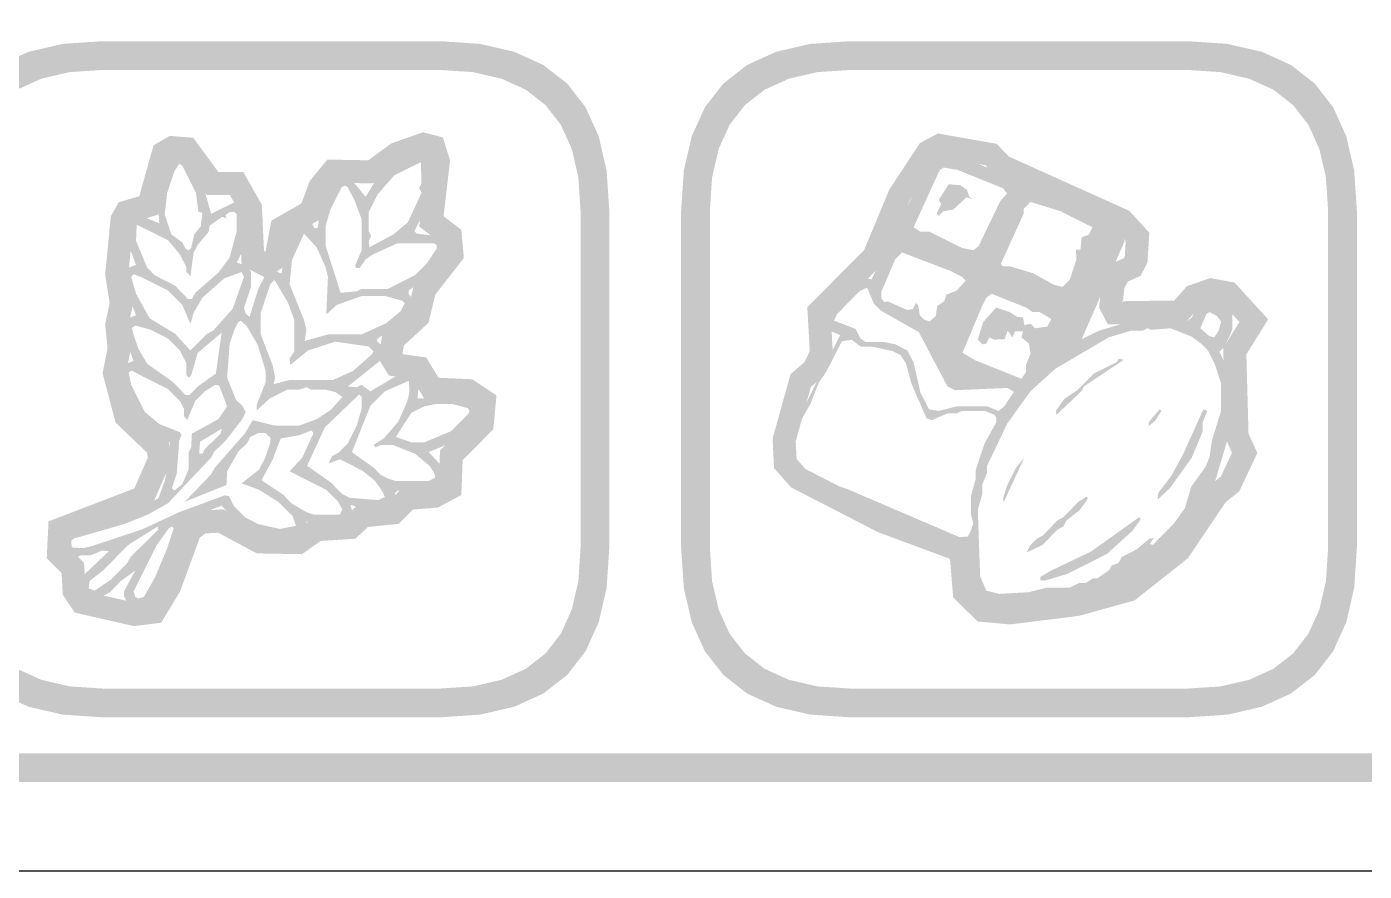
# Model space of a CAD drawing. Header units: millimetres. Extents: x 6 to 297, y 55 to 451.
# Drawn here: x 24.2 to 42.8, y 270.16 to 281.9 of the extents above; entities that cross this region are included whole.
import ezdxf

# ---------------------------------------------------------------- set-up
doc = ezdxf.new("R2010")
doc.units = ezdxf.units.MM
doc.layers.add('CUT', color=1, linetype='Continuous')
doc.layers.add('RASTER', color=7, linetype='Continuous')

msp = doc.modelspace()

# ---------------------------------------------------------------- hatches: boundary and pattern name
at = {"layer": 'RASTER'}
h = msp.add_hatch(color=7, dxfattribs=at)
h.paths.add_polyline_path([(7.2, 286.8), (7.234, 287.316), (7.337, 287.763), (7.509, 288.141), (7.75, 288.45), (8.059, 288.691), (8.438, 288.863), (8.884, 288.966), (9.4, 289), (66.6, 289), (67.116, 288.966), (67.563, 288.863), (67.941, 288.691), (68.25, 288.45), (68.491, 288.141), (68.663, 287.763), (68.766, 287.316), (68.8, 286.8), (68.8, 273.6), (68.766, 273.084), (68.663, 272.638), (68.491, 272.259), (68.25, 271.95), (67.941, 271.709), (67.563, 271.537), (67.116, 271.434), (66.6, 271.4), (9.4, 271.4), (8.884, 271.434), (8.438, 271.537), (8.059, 271.709), (7.75, 271.95), (7.509, 272.259), (7.337, 272.638), (7.234, 273.084), (7.2, 273.6)])
h.paths.add_polyline_path([(7.6, 286.8), (7.6, 273.6), (7.628, 273.178), (7.712, 272.813), (7.853, 272.503), (8.05, 272.25), (8.303, 272.053), (8.612, 271.912), (8.978, 271.828), (9.4, 271.8), (66.6, 271.8), (67.022, 271.828), (67.387, 271.912), (67.697, 272.053), (67.95, 272.25), (68.147, 272.503), (68.288, 272.813), (68.372, 273.178), (68.4, 273.6), (68.4, 286.8), (68.372, 287.222), (68.288, 287.588), (68.147, 287.897), (67.95, 288.15), (67.697, 288.347), (67.387, 288.488), (67.022, 288.572), (66.6, 288.6), (9.4, 288.6), (8.978, 288.572), (8.612, 288.488), (8.303, 288.347), (8.05, 288.15), (7.853, 287.897), (7.712, 287.588), (7.628, 287.222), (7.6, 286.8)], flags=0)
h = msp.add_hatch(color=7, dxfattribs=at)
h.paths.add_polyline_path([(22.9, 279.35), (22.937, 279.901), (23.047, 280.378), (23.23, 280.782), (23.488, 281.112), (23.818, 281.37), (24.222, 281.553), (24.699, 281.663), (25.25, 281.7), (29.95, 281.7), (30.501, 281.663), (30.978, 281.553), (31.382, 281.37), (31.713, 281.113), (31.97, 280.782), (32.153, 280.378), (32.263, 279.901), (32.3, 279.35), (32.3, 274.65), (32.263, 274.099), (32.153, 273.622), (31.97, 273.218), (31.713, 272.887), (31.382, 272.63), (30.978, 272.447), (30.501, 272.337), (29.95, 272.3), (25.25, 272.3), (24.699, 272.337), (24.222, 272.447), (23.818, 272.63), (23.488, 272.888), (23.23, 273.218), (23.047, 273.622), (22.937, 274.099), (22.9, 274.65)])
h.paths.add_polyline_path([(23.3, 279.35), (23.3, 274.65), (23.33, 274.193), (23.422, 273.797), (23.574, 273.462), (23.788, 273.188), (24.062, 272.974), (24.397, 272.822), (24.793, 272.73), (25.25, 272.7), (29.95, 272.7), (30.407, 272.73), (30.803, 272.822), (31.138, 272.974), (31.413, 273.188), (31.626, 273.462), (31.778, 273.797), (31.87, 274.193), (31.9, 274.65), (31.9, 279.35), (31.87, 279.807), (31.778, 280.203), (31.626, 280.538), (31.413, 280.812), (31.138, 281.026), (30.803, 281.178), (30.407, 281.27), (29.95, 281.3), (25.25, 281.3), (24.793, 281.27), (24.397, 281.178), (24.062, 281.026), (23.788, 280.813), (23.574, 280.538), (23.422, 280.203), (23.33, 279.807), (23.3, 279.35)], flags=0)
h = msp.add_hatch(color=7, dxfattribs=at)
h.paths.add_polyline_path([(33.3, 279.35), (33.337, 279.901), (33.447, 280.378), (33.63, 280.782), (33.888, 281.112), (34.218, 281.37), (34.622, 281.553), (35.099, 281.663), (35.65, 281.7), (40.35, 281.7), (40.901, 281.663), (41.378, 281.553), (41.782, 281.37), (42.113, 281.113), (42.37, 280.782), (42.553, 280.378), (42.663, 279.901), (42.7, 279.35), (42.7, 274.65), (42.663, 274.099), (42.553, 273.622), (42.37, 273.218), (42.113, 272.887), (41.782, 272.63), (41.378, 272.447), (40.901, 272.337), (40.35, 272.3), (35.65, 272.3), (35.099, 272.337), (34.622, 272.447), (34.218, 272.63), (33.888, 272.888), (33.63, 273.218), (33.447, 273.622), (33.337, 274.099), (33.3, 274.65)])
h.paths.add_polyline_path([(33.7, 279.35), (33.7, 274.65), (33.73, 274.193), (33.822, 273.797), (33.974, 273.462), (34.188, 273.188), (34.462, 272.974), (34.797, 272.822), (35.193, 272.73), (35.65, 272.7), (40.35, 272.7), (40.807, 272.73), (41.203, 272.822), (41.538, 272.974), (41.813, 273.188), (42.026, 273.462), (42.178, 273.797), (42.27, 274.193), (42.3, 274.65), (42.3, 279.35), (42.27, 279.807), (42.178, 280.203), (42.026, 280.538), (41.813, 280.812), (41.538, 281.026), (41.203, 281.178), (40.807, 281.27), (40.35, 281.3), (35.65, 281.3), (35.193, 281.27), (34.797, 281.178), (34.462, 281.026), (34.188, 280.813), (33.974, 280.538), (33.822, 280.203), (33.73, 279.807), (33.7, 279.35)], flags=0)
h = msp.add_hatch(color=7, dxfattribs=at)
h.paths.add_polyline_path([(29.708, 280.434), (29.985, 280.363), (30.085, 280.042), (29.995, 279.267), (30.242, 279.076), (30.277, 278.686), (29.879, 278.176), (29.786, 277.786), (29.443, 277.469), (29.423, 277.355), (29.427, 277.348), (29.752, 277.304), (29.924, 277.021), (30.394, 277), (30.731, 276.775), (30.687, 276.306), (30.26, 275.873), (30.242, 275.392), (29.915, 275.216), (29.57, 275.188), (29.371, 274.989), (28.943, 274.946), (28.767, 274.783), (28.285, 274.752), (28.025, 274.568), (27.397, 274.579), (26.859, 274.867), (26.681, 274.856), (26.604, 274.799), (26.328, 274.048), (26.066, 273.615), (25.687, 273.568), (24.863, 273.756), (24.697, 274.005), (24.681, 274.305), (24.474, 274.512), (24.499, 275.024), (25.693, 275.482), (25.881, 275.912), (25.87, 275.979), (25.432, 276.397), (25.251, 277.084), (25.32, 277.431), (25.287, 277.766), (25.349, 278.058), (25.287, 278.453), (25.366, 279.268), (25.475, 279.461), (25.762, 279.545), (25.96, 280.253), (26.186, 280.384), (26.512, 280.357), (26.861, 279.883), (27.208, 279.883), (27.466, 279.428), (27.497, 278.782), (27.51, 278.775), (27.518, 278.78), (27.599, 279.205), (28.016, 279.443), (28.132, 279.754), (28.378, 280.055), (28.946, 280.044), (29.269, 280.28)])
h.paths.add_polyline_path([(29.722, 280.1), (29.42, 279.994), (29.048, 279.722), (28.528, 279.732), (28.414, 279.592), (28.276, 279.222), (27.885, 279), (27.806, 278.583), (27.527, 278.408), (27.186, 278.581), (27.15, 279.337), (27.021, 279.563), (26.7, 279.563), (26.341, 280.05), (26.26, 280.057), (26.233, 280.041), (26.023, 279.287), (25.689, 279.19), (25.678, 279.17), (25.61, 278.463), (25.675, 278.049), (25.61, 277.748), (25.644, 277.415), (25.579, 277.094), (25.719, 276.566), (26.169, 276.136), (26.212, 275.869), (25.932, 275.231), (24.809, 274.8), (24.801, 274.638), (24.994, 274.445), (25.012, 274.11), (25.059, 274.039), (25.704, 273.893), (25.873, 273.913), (26.038, 274.187), (26.336, 274.999), (26.567, 275.169), (26.929, 275.192), (27.48, 274.898), (27.926, 274.89), (28.174, 275.066), (28.633, 275.095), (28.804, 275.253), (29.225, 275.296), (29.427, 275.498), (29.822, 275.53), (29.929, 275.587), (29.945, 276.009), (30.379, 276.45), (30.395, 276.615), (30.291, 276.684), (29.74, 276.709), (29.558, 277.007), (29.235, 277.051), (29.086, 277.29), (29.146, 277.631), (29.497, 277.955), (29.584, 278.319), (29.947, 278.783), (29.936, 278.908), (29.656, 279.124), (29.759, 280.012), (29.732, 280.098), (29.722, 280.1)], flags=0)
h = msp.add_hatch(color=7, dxfattribs=at)
h.paths.add_polyline_path([(36.87, 280.417), (37.688, 280.274), (37.86, 280.096), (39.534, 279.342), (39.813, 279.038), (39.787, 278.623), (39.692, 278.439), (39.515, 278.358), (39.466, 278.267), (39.443, 278.059), (39.43, 278.085), (40.16, 278.095), (40.335, 278.293), (40.66, 278.407), (40.998, 278.345), (41.467, 277.833), (41.163, 277.346), (41.193, 276.246), (41.315, 275.975), (41.064, 275.44), (40.875, 275.291), (40.348, 274.51), (39.608, 273.925), (38.841, 273.712), (37.877, 273.591), (37.422, 273.633), (37.084, 273.97), (37.041, 274.489), (37.029, 274.507), (36.044, 274.872), (34.828, 275.497), (34.592, 275.766), (34.572, 276.176), (34.822, 277.071), (35.02, 277.242), (35.089, 277.395), (35.055, 278.001), (35.846, 278.799), (36.197, 279.639), (36.62, 280.282)])
h.paths.add_polyline_path([(36.924, 280.083), (36.843, 280.039), (36.481, 279.488), (36.117, 278.618), (35.382, 277.877), (35.412, 277.335), (35.283, 277.046), (35.104, 276.892), (34.894, 276.14), (34.906, 275.893), (35.028, 275.753), (36.174, 275.165), (37.238, 274.771), (37.353, 274.597), (37.394, 274.114), (37.567, 273.941), (37.871, 273.912), (38.778, 274.027), (39.46, 274.216), (40.111, 274.73), (40.638, 275.512), (40.806, 275.644), (40.963, 275.978), (40.875, 276.173), (40.841, 277.434), (41.067, 277.796), (40.834, 278.05), (40.686, 278.077), (40.52, 278.019), (40.306, 277.777), (39.236, 277.762), (39.114, 277.998), (39.155, 278.364), (39.284, 278.605), (39.459, 278.684), (39.472, 278.71), (39.485, 278.922), (39.342, 279.077), (37.672, 279.829), (37.53, 279.977), (36.924, 280.083)], flags=0)
h = msp.add_hatch(color=7, dxfattribs=at)
h.paths.add_polyline_path([(26.26, 280.15), (26.393, 280.104), (26.527, 279.937), (26.65, 279.693), (26.761, 279.302), (27.084, 279.459), (27.161, 279.436), (27.218, 279.359), (27.218, 279.192), (27.251, 279.092), (27.185, 278.758), (27.118, 278.625), (27.261, 278.568), (27.318, 278.491), (27.318, 278.291), (27.218, 277.99), (27.241, 277.914), (27.295, 277.867), (27.418, 278.257), (27.508, 278.434), (27.619, 278.525), (27.742, 278.468), (27.785, 278.758), (27.852, 278.959), (27.976, 279.169), (28.086, 279.192), (28.176, 279.149), (28.196, 279.102), (28.243, 279.102), (28.286, 279.393), (28.51, 279.803), (28.62, 279.86), (28.663, 279.837), (28.911, 279.536), (29.011, 279.703), (29.278, 279.97), (29.488, 280.094), (29.722, 280.16), (29.765, 280.137), (29.822, 280.06), (29.822, 279.693), (29.722, 279.326), (29.588, 279.059), (29.622, 279.025), (29.889, 278.992), (29.999, 278.935), (30.022, 278.792), (29.932, 278.615), (29.845, 278.535), (29.799, 278.448), (29.511, 278.234), (29.511, 278.181), (29.588, 278.091), (29.531, 277.914), (29.365, 277.747), (29.077, 277.566), (29.064, 277.533), (29.154, 277.456), (29.154, 277.356), (29.097, 277.246), (28.663, 276.899), (28.787, 276.889), (28.854, 276.922), (28.977, 276.832), (29.355, 277.056), (29.555, 277.089), (29.655, 276.989), (29.632, 276.732), (30.289, 276.755), (30.466, 276.665), (30.49, 276.521), (30.433, 276.411), (30.166, 276.144), (29.789, 275.987), (29.965, 275.797), (30.022, 275.687), (29.999, 275.543), (29.922, 275.487), (29.789, 275.453), (29.355, 275.453), (29.321, 275.42), (29.298, 275.276), (29.221, 275.219), (28.787, 275.219), (28.72, 275.253), (28.697, 275.243), (28.72, 275.186), (28.697, 275.043), (28.553, 274.986), (28.086, 275.019), (28.043, 274.862), (27.952, 274.819), (27.518, 274.819), (27.385, 274.852), (27.141, 274.976), (26.907, 275.243), (26.393, 275.043), (26.216, 274.485), (25.993, 273.974), (25.926, 273.874), (25.816, 273.817), (25.716, 273.817), (25.605, 273.874), (25.549, 273.984), (25.549, 274.051), (25.706, 274.341), (25.505, 274.195), (25.358, 274.041), (25.181, 273.951), (25.081, 273.951), (24.991, 273.994), (24.948, 274.084), (24.971, 274.261), (25.338, 274.609), (25.248, 274.619), (25.081, 274.552), (24.948, 274.552), (24.881, 274.518), (24.737, 274.609), (24.714, 274.819), (24.737, 274.862), (24.848, 274.919), (25.549, 275.119), (26.026, 275.343), (26.116, 275.587), (26.183, 275.921), (26.183, 276.121), (25.939, 276.244), (25.739, 276.445), (25.582, 276.722), (25.515, 276.955), (25.539, 277.199), (25.682, 277.256), (25.549, 277.623), (25.549, 277.79), (25.572, 277.834), (25.716, 277.89), (25.549, 278.324), (25.549, 278.491), (25.572, 278.535), (25.716, 278.591), (25.615, 278.858), (25.592, 279.102), (25.615, 279.192), (25.682, 279.259), (25.816, 279.259), (26.039, 279.169), (26.016, 279.593), (26.083, 279.86), (26.206, 280.104)])
h.paths.add_polyline_path([(29.678, 280.017), (29.311, 279.837), (29.077, 279.57), (28.954, 279.326), (28.954, 279.059), (28.987, 278.992), (28.954, 278.925), (28.964, 278.835), (29.298, 279.015), (29.498, 279.182), (29.688, 279.593), (29.655, 279.66), (29.688, 279.726)], flags=0)
h.paths.add_polyline_path([(26.317, 279.994), (26.25, 279.893), (26.15, 279.593), (26.116, 279.292), (26.206, 279.015), (26.36, 278.902), (26.407, 278.815), (26.45, 278.792), (26.483, 278.825), (26.527, 279.015), (26.617, 279.125), (26.64, 279.316), (26.584, 279.326), (26.55, 279.593), (26.36, 279.97)], flags=0)
h.paths.add_polyline_path([(28.62, 279.693), (28.577, 279.67), (28.42, 279.359), (28.353, 279.125), (28.353, 278.858), (28.563, 278.201), (28.787, 278.224), (28.854, 278.257), (29.221, 278.257), (29.598, 278.448), (29.765, 278.615), (29.899, 278.815), (29.899, 278.868), (29.855, 278.892), (29.355, 278.892), (29.011, 278.735), (28.911, 278.668), (28.83, 278.548), (28.777, 278.548), (28.764, 278.581), (28.854, 278.792), (28.854, 279.226), (28.764, 279.469), (28.663, 279.67)], flags=0)
h.paths.add_polyline_path([(27.018, 279.326), (26.961, 279.282), (26.974, 279.236), (26.917, 279.259), (26.741, 279.136), (26.727, 279.049), (26.574, 278.868), (26.517, 278.758), (26.473, 278.434), (26.417, 278.491), (26.417, 278.558), (26.327, 278.735), (26.16, 278.935), (25.726, 279.149), (25.716, 278.925), (25.873, 278.548), (25.973, 278.448), (26.26, 278.301), (26.44, 278.114), (26.493, 278.114), (26.54, 278.201), (26.861, 278.481), (27.018, 278.691), (27.118, 279.059), (27.118, 279.292), (27.084, 279.326)], flags=0)
h.paths.add_polyline_path([(28.053, 279.025), (27.886, 278.658), (27.852, 278.324), (28.053, 277.823), (28.086, 277.69), (28.063, 277.533), (28.386, 277.623), (28.854, 277.623), (29.198, 277.78), (29.398, 277.947), (29.455, 278.057), (29.421, 278.091), (29.188, 278.157), (28.854, 278.157), (28.51, 278.034), (28.363, 277.9), (28.386, 278.424), (28.353, 278.558), (28.229, 278.835)], flags=0)
h.paths.add_polyline_path([(27.185, 278.491), (26.941, 278.401), (26.64, 278.134), (26.517, 277.924), (26.473, 277.767), (26.36, 278.034), (26.16, 278.234), (25.782, 278.424), (25.682, 278.458), (25.649, 278.424), (25.716, 278.191), (25.906, 277.847), (26.26, 277.633), (26.473, 277.4), (26.707, 277.633), (26.794, 277.68), (27.061, 277.98), (27.218, 278.424)], flags=0)
h.paths.add_polyline_path([(27.642, 278.381), (27.585, 278.324), (27.452, 277.924), (27.452, 277.623), (27.619, 277.189), (27.652, 277.022), (27.629, 276.932), (27.852, 276.989), (28.453, 276.989), (28.73, 277.112), (28.997, 277.346), (29.021, 277.389), (28.954, 277.456), (28.487, 277.523), (28.109, 277.4), (27.862, 277.199), (27.852, 277.289), (27.919, 277.389), (27.919, 277.823), (27.829, 278.067)], flags=0)
h.paths.add_polyline_path([(27.175, 277.813), (27.141, 277.8), (27.084, 277.69), (27.018, 277.49), (26.984, 277.022), (27.108, 276.712), (27.195, 276.632), (27.241, 276.545), (27.195, 276.445), (26.961, 276.144), (26.807, 275.997), (26.761, 275.911), (26.16, 275.276), (25.883, 275.119), (25.549, 274.986), (24.848, 274.785), (24.814, 274.752), (24.824, 274.662), (24.981, 274.652), (25.115, 274.685), (25.816, 274.919), (26.317, 275.153), (26.951, 275.386), (27.008, 275.376), (27.074, 275.243), (27.241, 275.076), (27.418, 274.986), (27.719, 274.919), (27.942, 274.962), (27.896, 275.096), (27.695, 275.296), (27.428, 275.463), (27.185, 275.553), (27.428, 275.744), (27.518, 275.921), (27.585, 276.121), (27.585, 276.188), (27.518, 276.254), (27.418, 276.254), (27.308, 276.198), (27.261, 276.111), (27.141, 275.997), (26.984, 275.72), (26.974, 275.53), (26.393, 275.296), (26.761, 275.677), (26.807, 275.764), (27.228, 276.244), (27.341, 276.431), (27.652, 276.355), (27.986, 276.355), (28.229, 276.445), (28.43, 276.578), (28.587, 276.755), (28.487, 276.822), (28.353, 276.855), (28.153, 276.855), (28.086, 276.889), (27.986, 276.855), (27.819, 276.855), (27.575, 276.732), (27.395, 276.565), (27.395, 276.645), (27.518, 276.955), (27.518, 277.122), (27.408, 277.48), (27.261, 277.733)], flags=0)
h.paths.add_polyline_path([(25.706, 277.747), (25.659, 277.713), (25.682, 277.623), (25.749, 277.423), (25.873, 277.213), (26.226, 276.966), (26.407, 276.779), (26.46, 276.779), (26.574, 276.899), (26.827, 277.079), (26.907, 277.647), (26.574, 277.366), (26.483, 277.056), (26.45, 277.022), (26.417, 277.056), (26.417, 277.223), (26.327, 277.4), (26.16, 277.566), (25.916, 277.69)], flags=0)
h.paths.add_polyline_path([(25.649, 277.122), (25.615, 277.089), (25.649, 276.922), (25.839, 276.545), (26.039, 276.378), (26.327, 276.264), (26.35, 276.221), (26.317, 276.154), (26.283, 275.687), (26.216, 275.487), (26.25, 275.453), (26.36, 275.543), (26.45, 275.754), (26.45, 275.987), (26.483, 276.054), (26.493, 276.244), (26.861, 276.445), (26.984, 276.622), (26.874, 276.912), (26.817, 276.922), (26.674, 276.832), (26.54, 276.698), (26.427, 276.431), (26.383, 276.488), (26.383, 276.588), (26.327, 276.698), (26.16, 276.865)], flags=0)
h.paths.add_polyline_path([(29.511, 276.979), (29.178, 276.832), (28.977, 276.632), (28.72, 275.987), (29.031, 275.764), (29.111, 275.677), (29.221, 275.62), (29.321, 275.587), (29.789, 275.587), (29.879, 275.63), (29.865, 275.697), (29.799, 275.797), (29.598, 275.964), (29.288, 276.087), (29.121, 276.087), (29.054, 276.054), (29.021, 276.087), (29.164, 276.178), (29.365, 276.411), (29.488, 276.688), (29.521, 276.822)], flags=0)
h.paths.add_polyline_path([(28.82, 276.789), (28.343, 276.331), (28.096, 275.797), (28.43, 275.563), (28.577, 275.41), (28.687, 275.353), (29.087, 275.32), (29.178, 275.363), (29.131, 275.463), (29.031, 275.597), (28.864, 275.73), (28.553, 275.887), (28.396, 275.83), (28.443, 275.931), (28.53, 275.977), (28.663, 276.111), (28.787, 276.355), (28.854, 276.588), (28.854, 276.755)], flags=0)
h.paths.add_polyline_path([(29.889, 276.655), (29.722, 276.622), (29.545, 276.532), (29.331, 276.198), (29.555, 276.121), (29.722, 276.121), (30.099, 276.278), (30.333, 276.511), (30.356, 276.555), (30.333, 276.598), (30.122, 276.655)], flags=0)
h.paths.add_polyline_path([(26.907, 276.311), (26.607, 276.131), (26.594, 275.964), (26.64, 275.964), (26.674, 276.031), (26.894, 276.244)], flags=0)
h.paths.add_polyline_path([(28.153, 276.288), (27.986, 276.221), (27.729, 276.178), (27.619, 275.887), (27.462, 275.597), (27.762, 275.396), (27.876, 275.276), (28.086, 275.153), (28.186, 275.119), (28.553, 275.119), (28.587, 275.186), (28.53, 275.296), (28.363, 275.463), (27.852, 275.72), (28.029, 275.911), (28.186, 276.254)], flags=0)
h.paths.add_polyline_path([(26.016, 274.952), (25.605, 274.695), (25.258, 274.341), (25.071, 274.195), (25.058, 274.094), (25.138, 274.061), (25.358, 274.208), (25.592, 274.442), (25.639, 274.528), (26.026, 274.909)], flags=0)
h.paths.add_polyline_path([(26.216, 274.952), (26.173, 274.929), (26.006, 274.695), (25.682, 274.051), (25.706, 273.974), (25.749, 273.951), (25.826, 273.974), (25.983, 274.251), (26.15, 274.652), (26.24, 274.929)], flags=0)
h = msp.add_hatch(color=7, dxfattribs=at)
h.paths.add_polyline_path([(36.894, 280.157), (37.012, 280.167), (37.332, 280.039), (39.055, 279.305), (39.384, 279.123), (39.47, 278.922), (38.873, 277.559), (39.119, 277.677), (39.661, 277.837), (40.076, 277.869), (40.332, 277.805), (40.405, 277.859), (40.482, 278.038), (40.555, 278.092), (40.747, 278.092), (40.916, 278.006), (40.97, 277.901), (40.97, 277.709), (40.938, 277.614), (40.852, 277.444), (40.788, 277.381), (40.938, 277.071), (40.97, 276.911), (40.97, 276.56), (40.938, 276.496), (40.906, 276.177), (40.715, 275.539), (40.565, 275.242), (40.246, 274.795), (39.894, 274.444), (39.607, 274.253), (39.247, 274.071), (38.927, 273.975), (38.608, 273.943), (38.544, 273.911), (38.353, 273.911), (38.034, 273.847), (37.587, 273.847), (37.418, 273.933), (37.3, 274.135), (37.3, 274.645), (37.277, 274.687), (36.374, 275.06), (35.458, 275.485), (35.512, 275.507), (35.608, 275.475), (37.172, 274.805), (37.29, 274.814), (37.332, 274.901), (37.363, 274.996), (37.332, 275.124), (37.332, 275.379), (37.395, 275.603), (37.395, 275.73), (37.523, 276.113), (37.683, 276.401), (37.683, 276.464), (37.66, 276.506), (37.523, 276.56), (37.204, 276.56), (37.14, 276.528), (37.012, 276.528), (36.789, 276.433), (36.715, 276.455), (36.502, 276.943), (36.428, 277.221), (36.352, 277.336), (36.246, 277.39), (35.959, 277.454), (35.799, 277.454), (35.672, 277.55), (35.535, 277.527), (35.33, 277.125), (35.215, 276.953), (35.097, 276.656), (34.97, 276.433), (34.906, 276.273), (34.906, 276.177), (34.842, 276.05), (34.842, 275.954), (34.896, 275.848), (34.992, 275.753), (35.439, 275.517), (35.321, 275.539), (34.96, 275.721), (34.864, 275.817), (34.81, 275.922), (34.81, 276.113), (34.906, 276.401), (35.512, 277.614), (35.311, 277.7), (35.289, 277.869), (35.426, 278.051), (35.49, 278.083), (35.694, 278.293), (35.873, 278.402), (35.949, 278.389), (36.747, 280.017), (36.811, 280.113)])
h.paths.add_polyline_path([(36.948, 279.944), (36.894, 279.902), (36.534, 279.114), (36.629, 279.05), (36.757, 279.05), (37.204, 278.826), (37.363, 278.794), (37.437, 278.849), (37.737, 279.474), (37.833, 279.583), (37.778, 279.656), (37.14, 279.912)], flags=0)
h.paths.add_polyline_path([(37.022, 279.711), (37.181, 279.698), (37.277, 279.634), (37.309, 279.538), (37.354, 279.506), (37.268, 279.529), (37.086, 279.359), (36.948, 279.337), (36.885, 279.273), (36.853, 279.305), (36.917, 279.433), (36.885, 279.497)], flags=0)
h.paths.add_polyline_path([(38.161, 279.465), (38.066, 279.369), (38.066, 279.305), (37.746, 278.603), (37.778, 278.571), (37.874, 278.571), (38.193, 278.475), (38.481, 278.316), (38.608, 278.284), (38.704, 278.38), (38.8, 278.667), (38.79, 278.804), (38.854, 278.804), (38.873, 278.976), (38.969, 279.008), (39.023, 279.114), (38.576, 279.337)], flags=0)
h.paths.add_polyline_path([(36.374, 278.763), (36.278, 278.667), (36.087, 278.22), (36.087, 278.124), (36.128, 278.07), (36.173, 278.083), (36.438, 277.965), (36.524, 277.974), (36.565, 278.06), (36.597, 278.028), (36.62, 277.891), (36.684, 277.827), (36.757, 277.805), (36.843, 277.878), (36.862, 278.019), (36.958, 278.083), (36.99, 278.178), (37.13, 278.23), (37.258, 278.37), (37.213, 278.421), (37.044, 278.507)], flags=0)
h.paths.add_polyline_path([(35.886, 278.274), (35.79, 278.23), (35.471, 277.91), (35.426, 277.815), (35.726, 277.7), (35.79, 277.572), (35.863, 277.518), (36.119, 277.518), (36.278, 277.486), (36.447, 277.4), (36.534, 277.231), (36.629, 276.816), (36.747, 276.583), (36.885, 276.56), (37.14, 276.624), (37.555, 276.624), (37.715, 276.56), (37.788, 276.615), (37.928, 276.825), (37.842, 276.879), (37.108, 276.848), (37.003, 276.902), (36.607, 277.655), (36.077, 277.955), (35.981, 278.051)], flags=0)
h.paths.add_polyline_path([(37.619, 278.188), (37.545, 278.134), (37.491, 278.028), (37.213, 277.368), (37.395, 277.262), (38.034, 277.007), (38.098, 277.103), (38.098, 277.199), (38.161, 277.358), (38.139, 277.495), (38.034, 277.582), (38.056, 277.668), (37.948, 277.668), (37.906, 277.582), (37.842, 277.677), (37.801, 277.559), (37.651, 277.55), (37.587, 277.582), (37.545, 277.495), (37.491, 277.486), (37.427, 277.55), (37.501, 277.795), (37.683, 277.997), (37.874, 277.933), (37.97, 277.869), (38.056, 277.859), (38.075, 277.751), (38.161, 277.773), (38.225, 277.709), (38.394, 277.732), (38.449, 277.837), (38.289, 277.933), (38.193, 277.933), (38.098, 277.997)], flags=0)
h.paths.add_polyline_path([(40.651, 277.933), (40.609, 277.91), (40.523, 277.709), (40.641, 277.604), (40.715, 277.582), (40.779, 277.677), (40.811, 277.805), (40.756, 277.878)], flags=0)
h.paths.add_polyline_path([(39.789, 277.709), (39.725, 277.677), (39.566, 277.677), (39.247, 277.582), (38.503, 277.144), (38.152, 276.825), (37.833, 276.378), (37.555, 275.794), (37.555, 275.698), (37.491, 275.539), (37.491, 275.411), (37.427, 275.188), (37.459, 274.262), (37.545, 274.061), (37.724, 274.016), (38.129, 274.039), (38.385, 274.103), (38.704, 274.103), (38.832, 274.166), (38.927, 274.166), (39.023, 274.23), (39.087, 274.23), (39.256, 274.348), (39.288, 274.412), (39.384, 274.444), (39.428, 274.527), (39.639, 274.636), (39.811, 274.782), (39.875, 274.795), (39.821, 274.709), (39.863, 274.699), (40.15, 274.987), (40.309, 275.21), (40.396, 275.507), (40.597, 275.785), (40.651, 275.922), (40.683, 276.145), (40.811, 276.56), (40.811, 276.943), (40.724, 277.208), (40.629, 277.4), (40.533, 277.495), (40.405, 277.591), (40.108, 277.709), (39.843, 277.687)], flags=0)
h.paths.add_polyline_path([(39.384, 277.285), (39.46, 277.272), (38.905, 276.902), (38.873, 276.838), (38.522, 276.506), (38.512, 276.56), (38.631, 276.729), (38.822, 276.857), (39.045, 277.081), (39.365, 277.24)], flags=0)
h.paths.add_polyline_path([(39.958, 276.583), (39.981, 276.56), (39.894, 276.423), (39.799, 276.346), (39.811, 276.41)], flags=0)
h.paths.add_polyline_path([(40.565, 276.583), (40.619, 276.56), (40.555, 276.401), (40.555, 276.273), (40.405, 275.912), (40.099, 275.485), (39.926, 275.325), (39.939, 275.421), (40.118, 275.657), (40.277, 275.944)], flags=0)
h.paths.add_polyline_path([(38.075, 275.912), (37.788, 275.293), (37.778, 275.347), (37.842, 275.539), (37.96, 275.772)], flags=0)
h.paths.add_polyline_path([(38.937, 275.37), (38.959, 275.347), (38.937, 275.306), (38.841, 275.178), (38.662, 275.038), (38.618, 274.955), (38.535, 274.91), (38.331, 274.699), (38.107, 274.591), (38.152, 274.687), (38.248, 274.782), (38.331, 274.827), (38.535, 275.038), (38.618, 275.082), (38.822, 275.293)], flags=0)
h.paths.add_polyline_path([(39.671, 275.082), (39.693, 275.06), (39.671, 275.019), (39.575, 274.891), (39.224, 274.572), (38.672, 274.294), (38.353, 274.198), (38.299, 274.208), (38.299, 274.253), (38.439, 274.336), (39.001, 274.604)], flags=0)

# ---------------------------------------------------------------- linework, layer by layer
at = {"layer": 'CUT'}
msp.add_lwpolyline([(67.001, 270.16), (8.999, 270.16)], dxfattribs=at)

doc.saveas('drawing.dxf')
